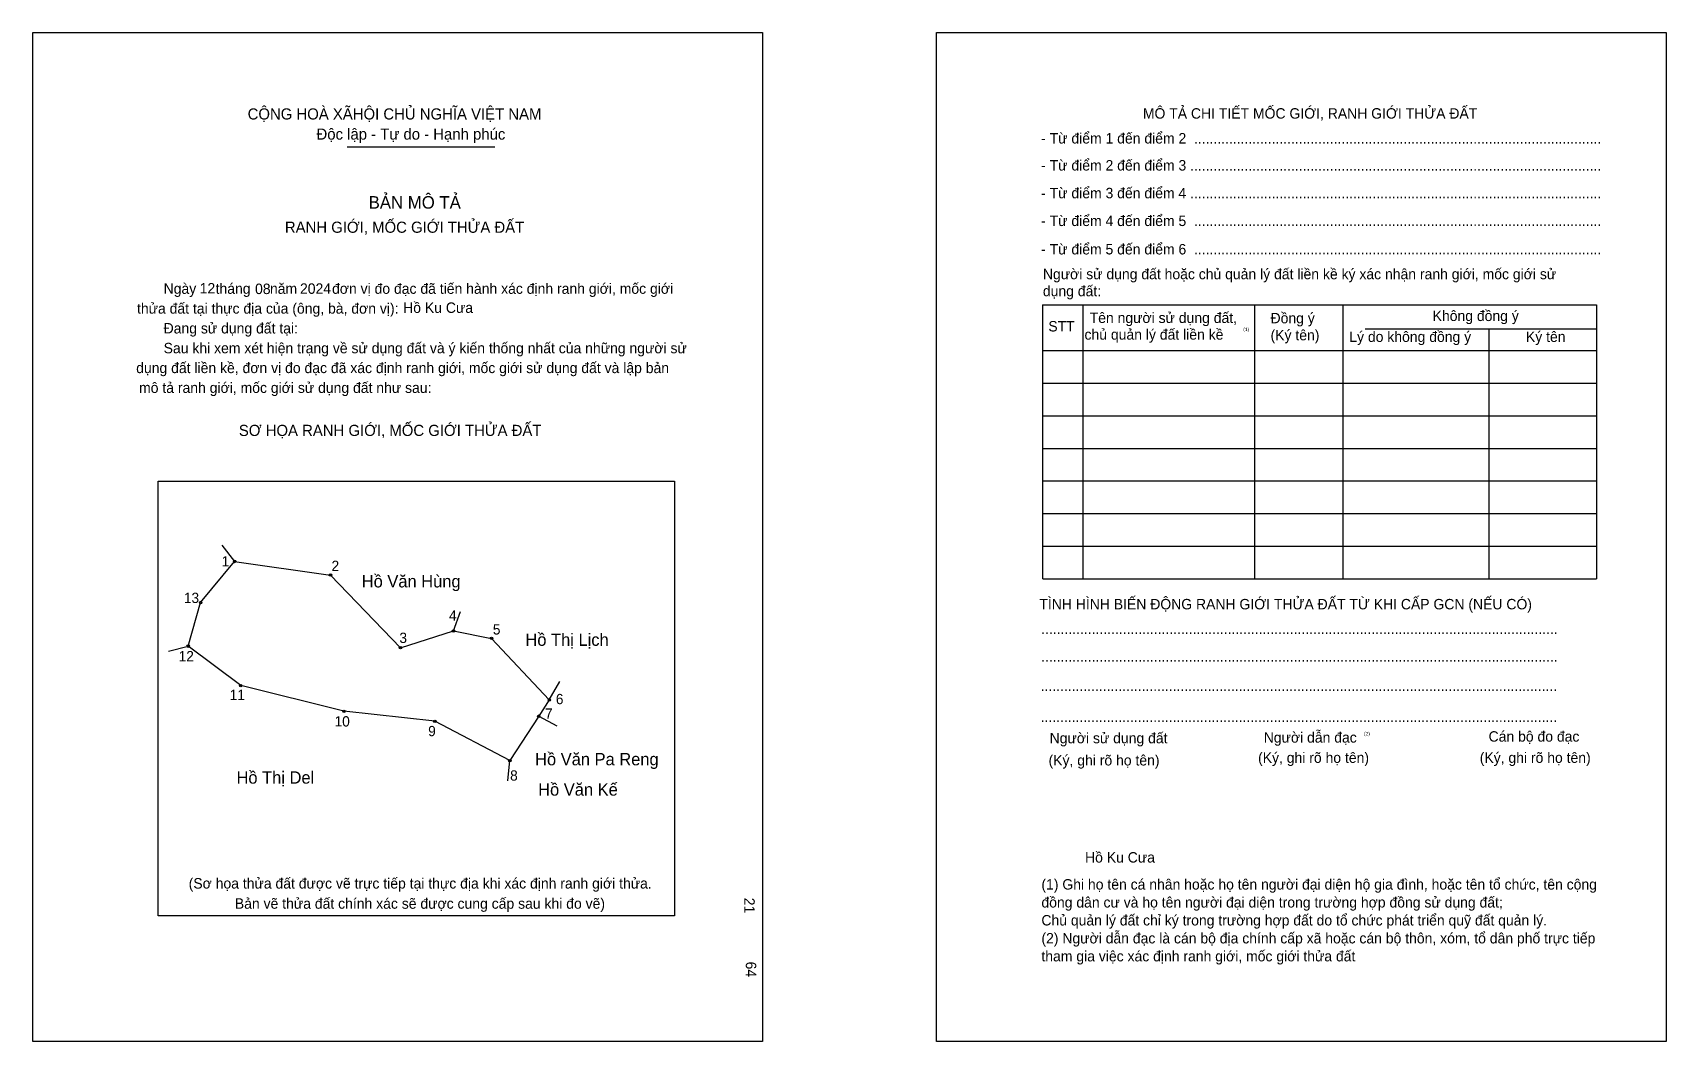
# Model space of a CAD drawing. Extents: x 546597 to 547227, y 1825882 to 1826271.
import ezdxf

# ---------------------------------------------------------------- set-up
doc = ezdxf.new("R2010")
doc.units = 0
for name, color, linetype in [('bmtKhungInTrang1', 7, 'Continuous'), ('bmtKhungInTrang2', 7, 'Continuous'), ('bmtNoiDung', 7, 'Continuous'), ('bmtTemplate', 7, 'Continuous'), ('CanhThua', 7, 'Continuous'), ('MocDinhThua', 7, 'Continuous'), ('NhanTuCan', 7, 'Continuous'), ('RauThua', 7, 'Continuous'), ('SoHieuDinhThua', 7, 'Continuous')]:
    doc.layers.add(name, color=color, linetype=linetype)

msp = doc.modelspace()

# ---------------------------------------------------------------- linework, layer by layer
at = {"layer": 'bmtKhungInTrang1'}
msp.add_lwpolyline([(546596.57, 1826270.87), (546878.05, 1826270.87), (546878.05, 1825881.54), (546596.57, 1825881.54)], close=True, dxfattribs=at)
at = {"layer": 'bmtKhungInTrang2'}
msp.add_lwpolyline([(546945.18, 1826270.87), (547226.66, 1826270.87), (547226.66, 1825881.54), (546945.18, 1825881.54)], close=True, dxfattribs=at)
at = {"layer": 'bmtTemplate'}
for p, q in [((546717.87, 1826226.74), (546774.79, 1826226.74)), ((547001.65, 1826165.86), (547001.65, 1826060.02)), ((547067.86, 1826165.86), (547067.86, 1826060.02)), ((547101.93, 1826165.98), (547101.93, 1826060.02)), ((547199.71, 1826165.86), (547199.71, 1826060.02)), ((547110.57, 1826156.53), (547199.71, 1826156.53)), ((546986.21, 1826148.22), (547199.71, 1826148.22)), ((546986.21, 1826135.62), (547199.71, 1826135.62)), ((546986.21, 1826123.02), (547199.71, 1826123.02)), ((546986.21, 1826110.42), (547199.71, 1826110.42)), ((546986.21, 1826097.82), (547199.71, 1826097.82)), ((546986.21, 1826085.22), (547199.71, 1826085.22)), ((546986.21, 1826072.62), (547199.71, 1826072.62)), ((546986.21, 1826060.02), (547199.71, 1826060.02))]:
    msp.add_line(p, q, dxfattribs=at)
for points in [[(546986.07, 1826165.86), (547199.71, 1826165.86)], [(546986.07, 1826165.86), (546986.07, 1826060.02)], [(547158.16, 1826156.41), (547158.16, 1826060.02)]]:
    msp.add_lwpolyline(points, dxfattribs=at)
msp.add_lwpolyline([(546645, 1825930.03), (546645, 1826097.8), (546844.17, 1826097.8), (546844.17, 1825930.03)], close=True, dxfattribs=at)
at = {"layer": 'CanhThua'}
for p, q in [((546661.33, 1826050.87), (546674.44, 1826066.76)), ((546674.44, 1826066.76), (546711.43, 1826061.53)), ((546711.43, 1826061.53), (546738.45, 1826033.45)), ((546656.56, 1826034.09), (546661.33, 1826050.87)), ((546738.45, 1826033.45), (546758.87, 1826039.95)), ((546758.87, 1826039.95), (546773.56, 1826037.08)), ((546676.8, 1826018.84), (546656.56, 1826034.09)), ((546773.56, 1826037.08), (546795.81, 1826013.31)), ((546716.64, 1826008.95), (546676.8, 1826018.84)), ((546751.68, 1826005.08), (546716.64, 1826008.95)), ((546795.81, 1826013.31), (546791.74, 1826007.03)), ((546780.62, 1825989.89), (546751.68, 1826005.08)), ((546791.74, 1826007.03), (546780.62, 1825989.89))]:
    msp.add_line(p, q, dxfattribs=at)
at = {"layer": 'MocDinhThua'}
for centre in [(546674.44, 1826066.76), (546711.43, 1826061.53), (546661.33, 1826050.87), (546758.87, 1826039.95), (546656.56, 1826034.09), (546738.45, 1826033.45), (546773.56, 1826037.08), (546676.8, 1826018.84), (546716.64, 1826008.95), (546795.81, 1826013.31), (546751.68, 1826005.08), (546791.74, 1826007.03), (546780.62, 1825989.89)]:
    msp.add_circle(centre, 0.475, dxfattribs=at)
at = {"layer": 'RauThua'}
for p, q in [((546669.59, 1826073), (546674.44, 1826066.76)), ((546758.87, 1826039.95), (546761.64, 1826047.47)), ((546648.93, 1826032.12), (546656.56, 1826034.09)), ((546795.81, 1826013.31), (546799.95, 1826020.47)), ((546791.74, 1826007.03), (546798.77, 1826003.33)), ((546779.81, 1825982.03), (546780.62, 1825989.89))]:
    msp.add_line(p, q, dxfattribs=at)

# ---------------------------------------------------------------- texts
at = {"layer": 'bmtNoiDung'}
for s, p in [('12', (546660.98, 1826170.19)), ('08', (546682.34, 1826169.97)), ('2024', (546699.67, 1826170.06)), ('Hồ Ku Cưa', (546739.46, 1826162.7)), ('Hồ Ku Cưa', (547002.46, 1825950.54))]:
    msp.add_text(s, height=4.028, dxfattribs=at).set_placement(p)
for s, p in [('21', (546871.04, 1825936.96)), ('64', (546871.62, 1825912.31))]:
    msp.add_text(s, height=4.028, rotation=270, dxfattribs=at).set_placement(p)
at = {"layer": 'bmtTemplate'}
for s, height, p in [('CỘNG HOÀ XÃHỘI CHỦ NGHĨA VIỆT NAM', 4.296, (546679.48, 1826237.34)), ('MÔ TẢ CHI TIẾT MỐC GIỚI, RANH GIỚI THỬA ĐẤT', 4.026, (547024.77, 1826237.68)), ('Độc lập - Tự do - Hạnh phúc', 4.296, (546706.05, 1826229.57)), ('- Từ điểm 1 đến điểm 2  .........................................................................................................', 4.02601, (546985.53, 1826228.08)), ('- Từ điểm 2 đến điểm 3 ..........................................................................................................', 4.02601, (546985.53, 1826217.65)), ('- Từ điểm 3 đến điểm 4 ..........................................................................................................', 4.02601, (546985.53, 1826206.94)), ('BẢN MÔ TẢ', 4.833, (546726.16, 1826202.94)), ('RANH GIỚI, MỐC GIỚI THỬA ĐẤT', 4.296, (546693.85, 1826193.62)), ('- Từ điểm 4 đến điểm 5  .........................................................................................................', 4.02601, (546985.53, 1826196.22)), ('- Từ điểm 5 đến điểm 6  .........................................................................................................', 4.02601, (546985.53, 1826185.26)), ('Người sử dụng đất hoặc chủ quản lý đất liền kề ký xác nhận ranh giới, mốc giới sử', 4.026, (546986.21, 1826175.69)), ('Ngày     tháng     năm         đơn vị đo đạc đã tiến hành xác định ranh giới, mốc giới ', 4.0275, (546647.08, 1826170.06)), ('dụng đất:', 4.026, (546986.21, 1826169.13)), ('thửa đất tại thực địa của (ông, bà, đơn vị):', 4.0275, (546636.81, 1826162.41)), ('STT', 4.026, (546988.31, 1826155.53)), ('Tên người sử dụng đất,', 4.026, (547004.25, 1826158.8)), ('Đồng ý', 4.026, (547074.02, 1826158.68)), ('Không đồng ý', 4.026, (547136.54, 1826159.56)), ('Đang sử dụng đất tại:', 4.0275, (546647.08, 1826154.76)), ('chủ quản lý đất liền kề', 4.026, (547002.27, 1826152.36)), ('(1)', 1.343, (547063.5, 1826155.67)), ('(Ký tên)', 4.026, (547074.02, 1826152.12)), ('Lý do không đồng ý', 4.026, (547104.39, 1826151.49)), ('Ký tên', 4.026, (547172.52, 1826151.49)), ('Sau khi xem xét hiện trạng về sử dụng đất và ý kiến thống nhất của những người sử ', 4.0275, (546647.08, 1826147.11)), ('dụng đất liền kề, đơn vị đo đạc đã xác định ranh giới, mốc giới sử dụng đất và lập bản', 4.0275, (546636.5, 1826139.46)), ('mô tả ranh giới, mốc giới sử dụng đất như sau:', 4.0275, (546637.61, 1826131.81)), ('SƠ HỌA RANH GIỚI, MỐC GIỚI THỬA ĐẤT', 4.296, (546676.09, 1826115.2)), ('TÌNH HÌNH BIẾN ĐỘNG RANH GIỚI THỬA ĐẤT TỪ KHI CẤP GCN (NẾU CÓ)', 4.026, (546984.85, 1826048.27)), ('.....................................................................................................................................', 4.03204, (546985.53, 1826038.79)), ('.....................................................................................................................................', 4.03204, (546985.53, 1826028.08)), ('.....................................................................................................................................', 4.03204, (546985.32, 1826016.74)), ('.....................................................................................................................................', 4.03204, (546985.32, 1826004.77)), ('Người sử dụng đất', 4.026, (546988.81, 1825996.58)), ('Người dẫn đạc', 4.026, (547071.39, 1825996.83)), ('(2)', 1.343, (547110.05, 1825999.61)), ('Cán bộ đo đạc', 4.026, (547158.12, 1825997.21)), ('(Ký, ghi rõ họ tên)', 4.026, (546988.4, 1825988.01)), ('(Ký, ghi rõ họ tên)', 4.026, (547069.2, 1825989.02)), ('(Ký, ghi rõ họ tên)', 4.026, (547154.7, 1825989.02)), ('(Sơ họa thửa đất được vẽ trực tiếp tại thực địa khi xác định ranh giới thửa.', 4.0275, (546656.74, 1825940.51)), ('(1) Ghi họ tên cá nhân hoặc họ tên người đại diện hộ gia đình, hoặc tên tổ chức, tên cộng', 4.026, (546985.64, 1825940.12)), ('Bản vẽ thửa đất chính xác sẽ được cung cấp sau khi đo vẽ)', 4.0275, (546674.55, 1825932.72)), ('đồng dân cư và họ tên người đại diện trong trường hợp đồng sử dụng đất;', 4.026, (546985.64, 1825933.19)), ('Chủ quản lý đất chỉ ký trong trường hợp đất do tổ chức phát triển quỹ đất quản lý.', 4.026, (546985.64, 1825926.26)), ('(2) Người dẫn đạc là cán bộ địa chính cấp xã hoặc cán bộ thôn, xóm, tổ dân phố trực tiếp', 4.026, (546985.64, 1825919.33)), ('tham gia việc xác định ranh giới, mốc giới thửa đất', 4.026, (546985.64, 1825912.4))]:
    msp.add_text(s, height=height, dxfattribs=at).set_placement(p)
at = {"layer": 'NhanTuCan'}
for s, p in [('Hồ Văn Hùng', (546723.49, 1826056.74)), ('Hồ Thị Lịch', (546786.62, 1826034.19)), ('Hồ Văn Pa Reng', (546790.35, 1825988.08)), ('Hồ Thị Del', (546675.18, 1825981)), ('Hồ Văn Kế', (546791.53, 1825976.37))]:
    msp.add_text(s, height=4.749, dxfattribs=at).set_placement(p)
at = {"layer": 'SoHieuDinhThua'}
for s, height, p in [('1', 3.96, (546669.46, 1826064.84)), ('2', 3.96, (546711.84, 1826063.08)), ('13', 3.958, (546654.88, 1826050.73)), ('4', 3.96, (546757.13, 1826043.9)), ('5', 3.96, (546774.05, 1826038.56)), ('3', 3.96, (546738.01, 1826035.31)), ('12', 3.958, (546652.86, 1826028.23)), ('11', 3.958, (546672.53, 1826013.29)), ('6', 3.96, (546798.34, 1826011.68)), ('7', 3.96, (546794.16, 1826006.05)), ('10', 3.958, (546713, 1826003.07)), ('9', 3.96, (546749.11, 1825999.32)), ('8', 3.96, (546780.71, 1825982.17))]:
    msp.add_text(s, height=height, dxfattribs=at).set_placement(p)

doc.saveas('drawing.dxf')
